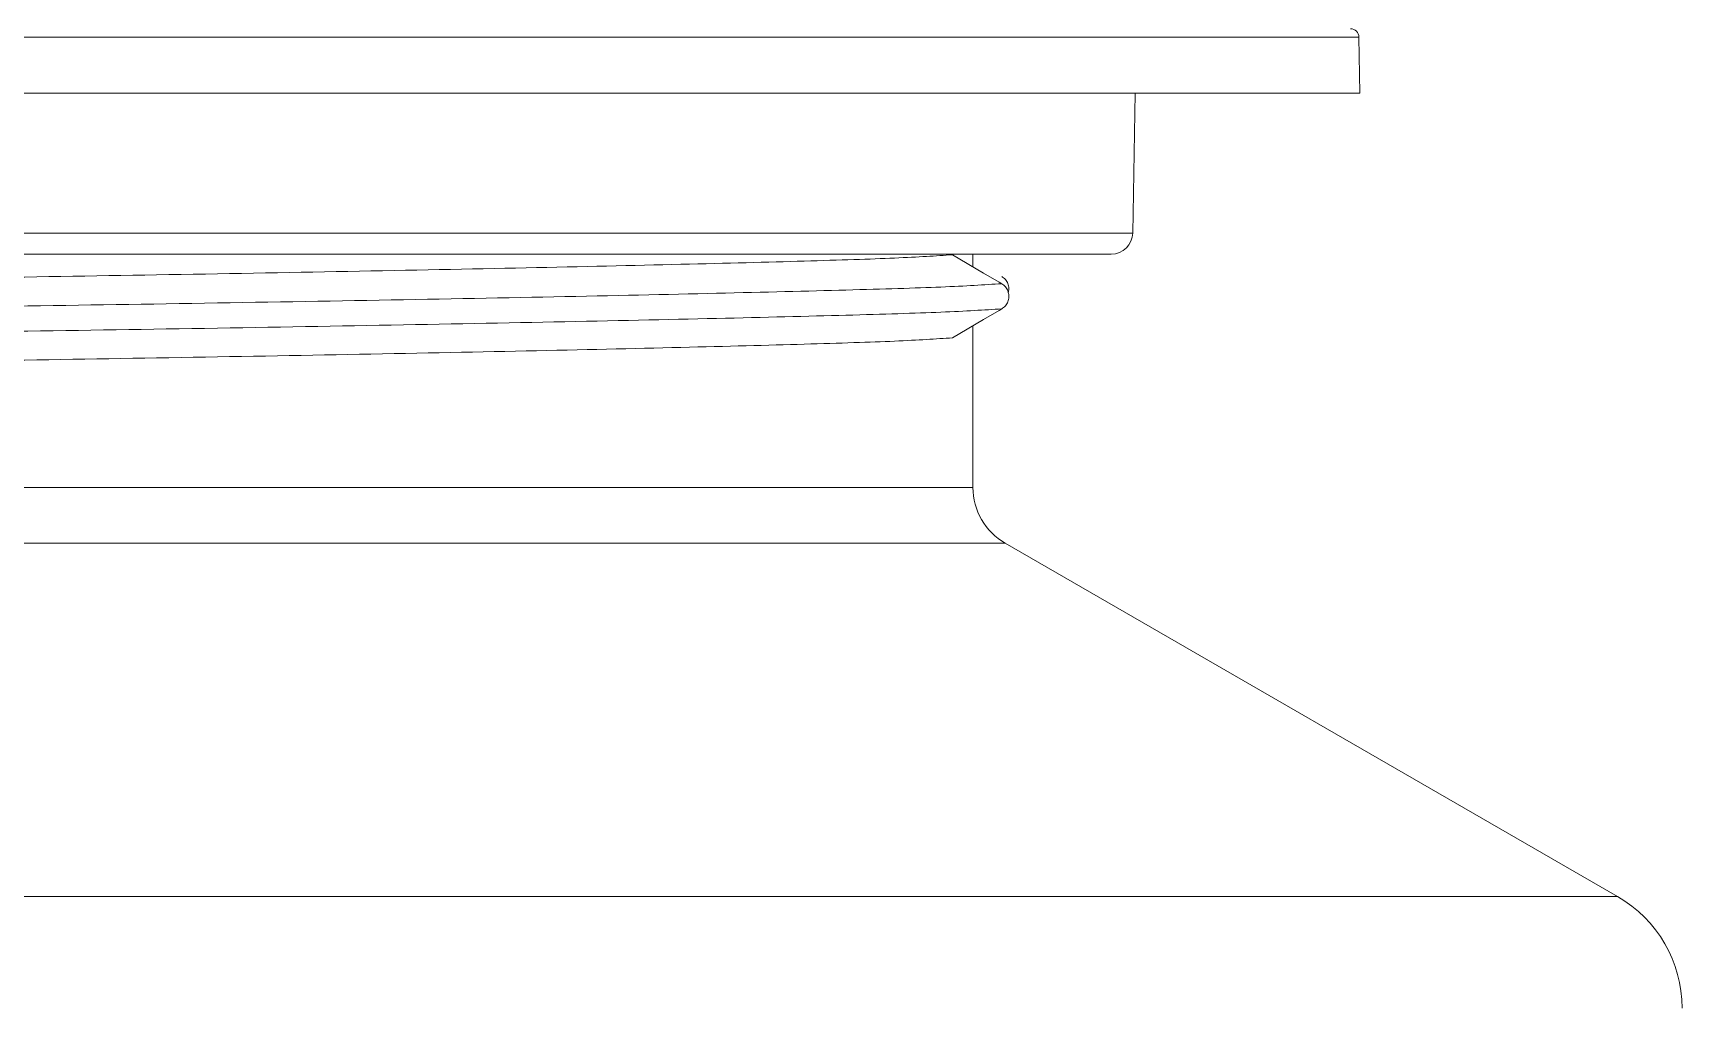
# Model space of a CAD drawing. Header units: inches. Extents: x 2.3 to 15.7, y 0.2 to 14.5.
# Drawn here: x 3.473 to 4.433, y 8.389 to 8.957 of the extents above; entities that cross this region are included whole.
import ezdxf

# ---------------------------------------------------------------- set-up
doc = ezdxf.new("R2010")
doc.units = ezdxf.units.IN
doc.header["$MEASUREMENT"] = 0
doc.layers.add('Object', color=4, linetype='Continuous')

msp = doc.modelspace()

# ---------------------------------------------------------------- linework, layer by layer
at = {"layer": 'Object', "color": 4, "linetype": 'Continuous', "lineweight": 15}
for p, q in [((4.244533, 8.954398), (2.696458, 8.954398)), ((4.245103, 8.921734), (4.244533, 8.954398)), ((2.683748, 8.921734), (4.245103, 8.921734)), ((4.112817, 8.840265), (4.114239, 8.921734)), ((2.752388, 8.840265), (4.112817, 8.840265)), ((4.100319, 8.827983), (3.243732, 8.827983)), ((4.019803, 8.820632), (4.019803, 8.827983)), ((4.019803, 8.692047), (4.019803, 8.786216)), ((2.845403, 8.692047), (4.019803, 8.692047)), ((2.826653, 8.659571), (4.038553, 8.659571)), ((4.395103, 8.453717), (4.038553, 8.659571)), ((2.470103, 8.453717), (4.395103, 8.453717))]:
    msp.add_line(p, q, dxfattribs=at)
at = {"layer": 'Object', "color": 4, "linetype": 'Continuous', "lineweight": 15, "flags": 128}
for points in [[(4.007939, 8.827622), (4.026013, 8.816972), (4.03505, 8.811647), (4.036567, 8.810753)], [(4.036567, 8.796094), (4.03505, 8.795201), (4.026013, 8.789875), (4.007939, 8.779225)]]:
    msp.add_lwpolyline(points, dxfattribs=at)
at = {"layer": 'Object', "color": 4, "linetype": 'Continuous', "lineweight": 15}
for centre, radius, start, end in [((4.239612, 8.954312), 0.004921, 1, 90), ((4.100319, 8.840483), 0.0125, 270, 359), ((4.057303, 8.692047), 0.0375, 180, 240), ((4.357603, 8.388765), 0.075, 0, 60)]:
    msp.add_arc(centre, radius, start, end, dxfattribs=at)
for points, knots in [([(4.007939, 8.827622), (3.998138, 8.82696), (3.978855, 8.825657), (3.923812, 8.823929), (3.851719, 8.822031), (3.761524, 8.819985), (3.657722, 8.817902), (3.546427, 8.815886), (3.432603, 8.814081), (3.318778, 8.812276), (3.207484, 8.810259), (3.103681, 8.808176), (3.013487, 8.80613), (2.941394, 8.804233), (2.886351, 8.802505), (2.867067, 8.801202), (2.857267, 8.800539)], [0, 0, 0, 0, 0.0715526, 0.140789, 0.2115818, 0.284382, 0.3576688, 0.4299889, 0.5, 0.5700111, 0.6423312, 0.715618, 0.7884183, 0.859211, 0.9284474, 1, 1, 1, 1]), ([(4.040346, 8.805507), (4.040501, 8.806098), (4.040896, 8.807611), (4.040465, 8.810163), (4.039209, 8.812732), (4.037692, 8.814222), (4.036733, 8.814817), (4.036567, 8.81492)], [0, 0, 0, 0, 0.16655045, 0.42621598, 0.68587634, 0.94554615, 1, 1, 1, 1]), ([(4.036567, 8.810753), (4.026279, 8.810091), (4.006035, 8.808788), (3.948254, 8.80706), (3.872573, 8.805162), (3.777891, 8.803116), (3.668923, 8.801033), (3.552091, 8.799016), (3.432603, 8.797212), (3.313115, 8.795407), (3.196282, 8.79339), (3.087315, 8.791307), (2.992632, 8.789261), (2.916952, 8.787363), (2.85917, 8.785636), (2.838927, 8.784332), (2.828639, 8.78367)], [0, 0, 0, 0, 0.0715525, 0.1407891, 0.2115819, 0.2843821, 0.3576687, 0.4299888, 0.5, 0.5700112, 0.6423313, 0.7156179, 0.7884182, 0.859211, 0.9284475, 1, 1, 1, 1]), ([(4.036567, 8.810753), (4.037328, 8.810197), (4.038851, 8.809083), (4.040286, 8.806553), (4.040869, 8.803731), (4.040488, 8.800856), (4.039202, 8.798281), (4.037692, 8.796792), (4.036733, 8.796198), (4.036567, 8.796094)], [0, 0, 0, 0, 0.16101736, 0.32207108, 0.48308375, 0.6441321, 0.80517331, 0.96622697, 1, 1, 1, 1]), ([(4.036567, 8.796094), (4.026279, 8.795432), (4.006035, 8.794129), (3.948254, 8.792401), (3.872573, 8.790503), (3.777891, 8.788457), (3.668923, 8.786374), (3.552091, 8.784358), (3.432603, 8.782553), (3.313115, 8.780748), (3.196282, 8.778731), (3.087315, 8.776648), (2.992632, 8.774602), (2.916952, 8.772705), (2.85917, 8.770977), (2.838927, 8.769673), (2.828639, 8.769011)], [0, 0, 0, 0, 0.07155248, 0.14078906, 0.21158186, 0.28438205, 0.35766871, 0.42998877, 0.49999999, 0.57001121, 0.64233128, 0.71561794, 0.78841816, 0.85921096, 0.92844752, 1, 1, 1, 1]), ([(4.007939, 8.779225), (3.998138, 8.778563), (3.978855, 8.777259), (3.923812, 8.775532), (3.851719, 8.773634), (3.761524, 8.771588), (3.657722, 8.769505), (3.546427, 8.767488), (3.432603, 8.765684), (3.318778, 8.763879), (3.207484, 8.761862), (3.103681, 8.759779), (3.013487, 8.757733), (2.941394, 8.755835), (2.886351, 8.754108), (2.867067, 8.752804), (2.857267, 8.752142)], [0, 0, 0, 0, 0.0715526, 0.140789, 0.2115818, 0.284382, 0.3576688, 0.4299889, 0.5, 0.5700111, 0.6423312, 0.715618, 0.7884183, 0.859211, 0.9284474, 1, 1, 1, 1])]:
    msp.add_open_spline(points, degree=3, knots=knots, dxfattribs=at)

doc.saveas('drawing.dxf')
